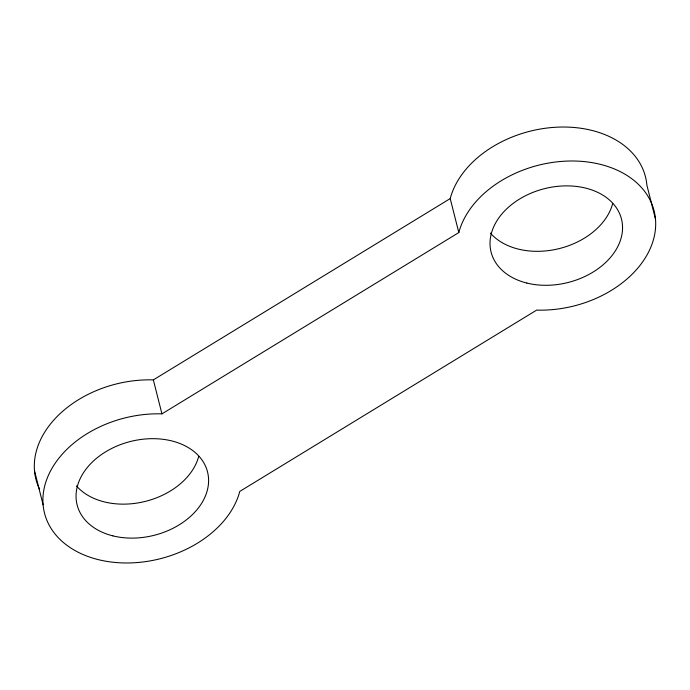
<?xml version="1.0" encoding="UTF-8"?>
<svg xmlns="http://www.w3.org/2000/svg" width="690" height="690" viewBox="0 0 690 690"><rect width="100%" height="100%" fill="white"/><g stroke="black" fill="none" stroke-linecap="round" stroke-linejoin="round"><path stroke-width="1.03" d="M39.502 489.063A100.895 72.579 -14.2 0 1 153.344 379.897L450.216 198.591A100.895 72.579 -14.2 0 1 554.415 127.331A100.895 72.579 -14.2 0 1 646.901 185.239L655.5 219.213M161.943 413.871L458.816 232.565A100.895 72.579 -14.2 0 1 575.9 161.055A100.895 72.579 -14.2 0 1 653.741 238.602A100.895 72.579 -14.2 0 1 536.656 310.103L239.784 491.409A100.895 72.579 -14.2 0 1 122.691 562.919A100.895 72.579 -14.2 0 1 44.859 485.372A100.895 72.579 -14.2 0 1 161.943 413.871L153.344 379.897M450.216 198.591L458.816 232.565M34.5 470.787L43.099 504.761M612.66 203.619A67.266 48.386 -14.2 0 1 558.503 248.771A67.266 48.386 -14.2 0 1 490.383 233.056M198.694 456.435A67.266 48.386 -14.2 0 1 144.538 501.587A67.266 48.386 -14.2 0 1 76.418 485.872M526.824 283.047A67.266 48.386 -14.2 0 0 622.423 224.664A67.266 48.386 -14.2 0 0 519.587 199.03A67.266 48.386 -14.2 0 0 526.824 283.047M112.867 535.863A67.266 48.386 -14.2 0 0 208.466 477.48A67.266 48.386 -14.2 0 0 105.622 451.838A67.266 48.386 -14.2 0 0 112.867 535.863"/></g></svg>
